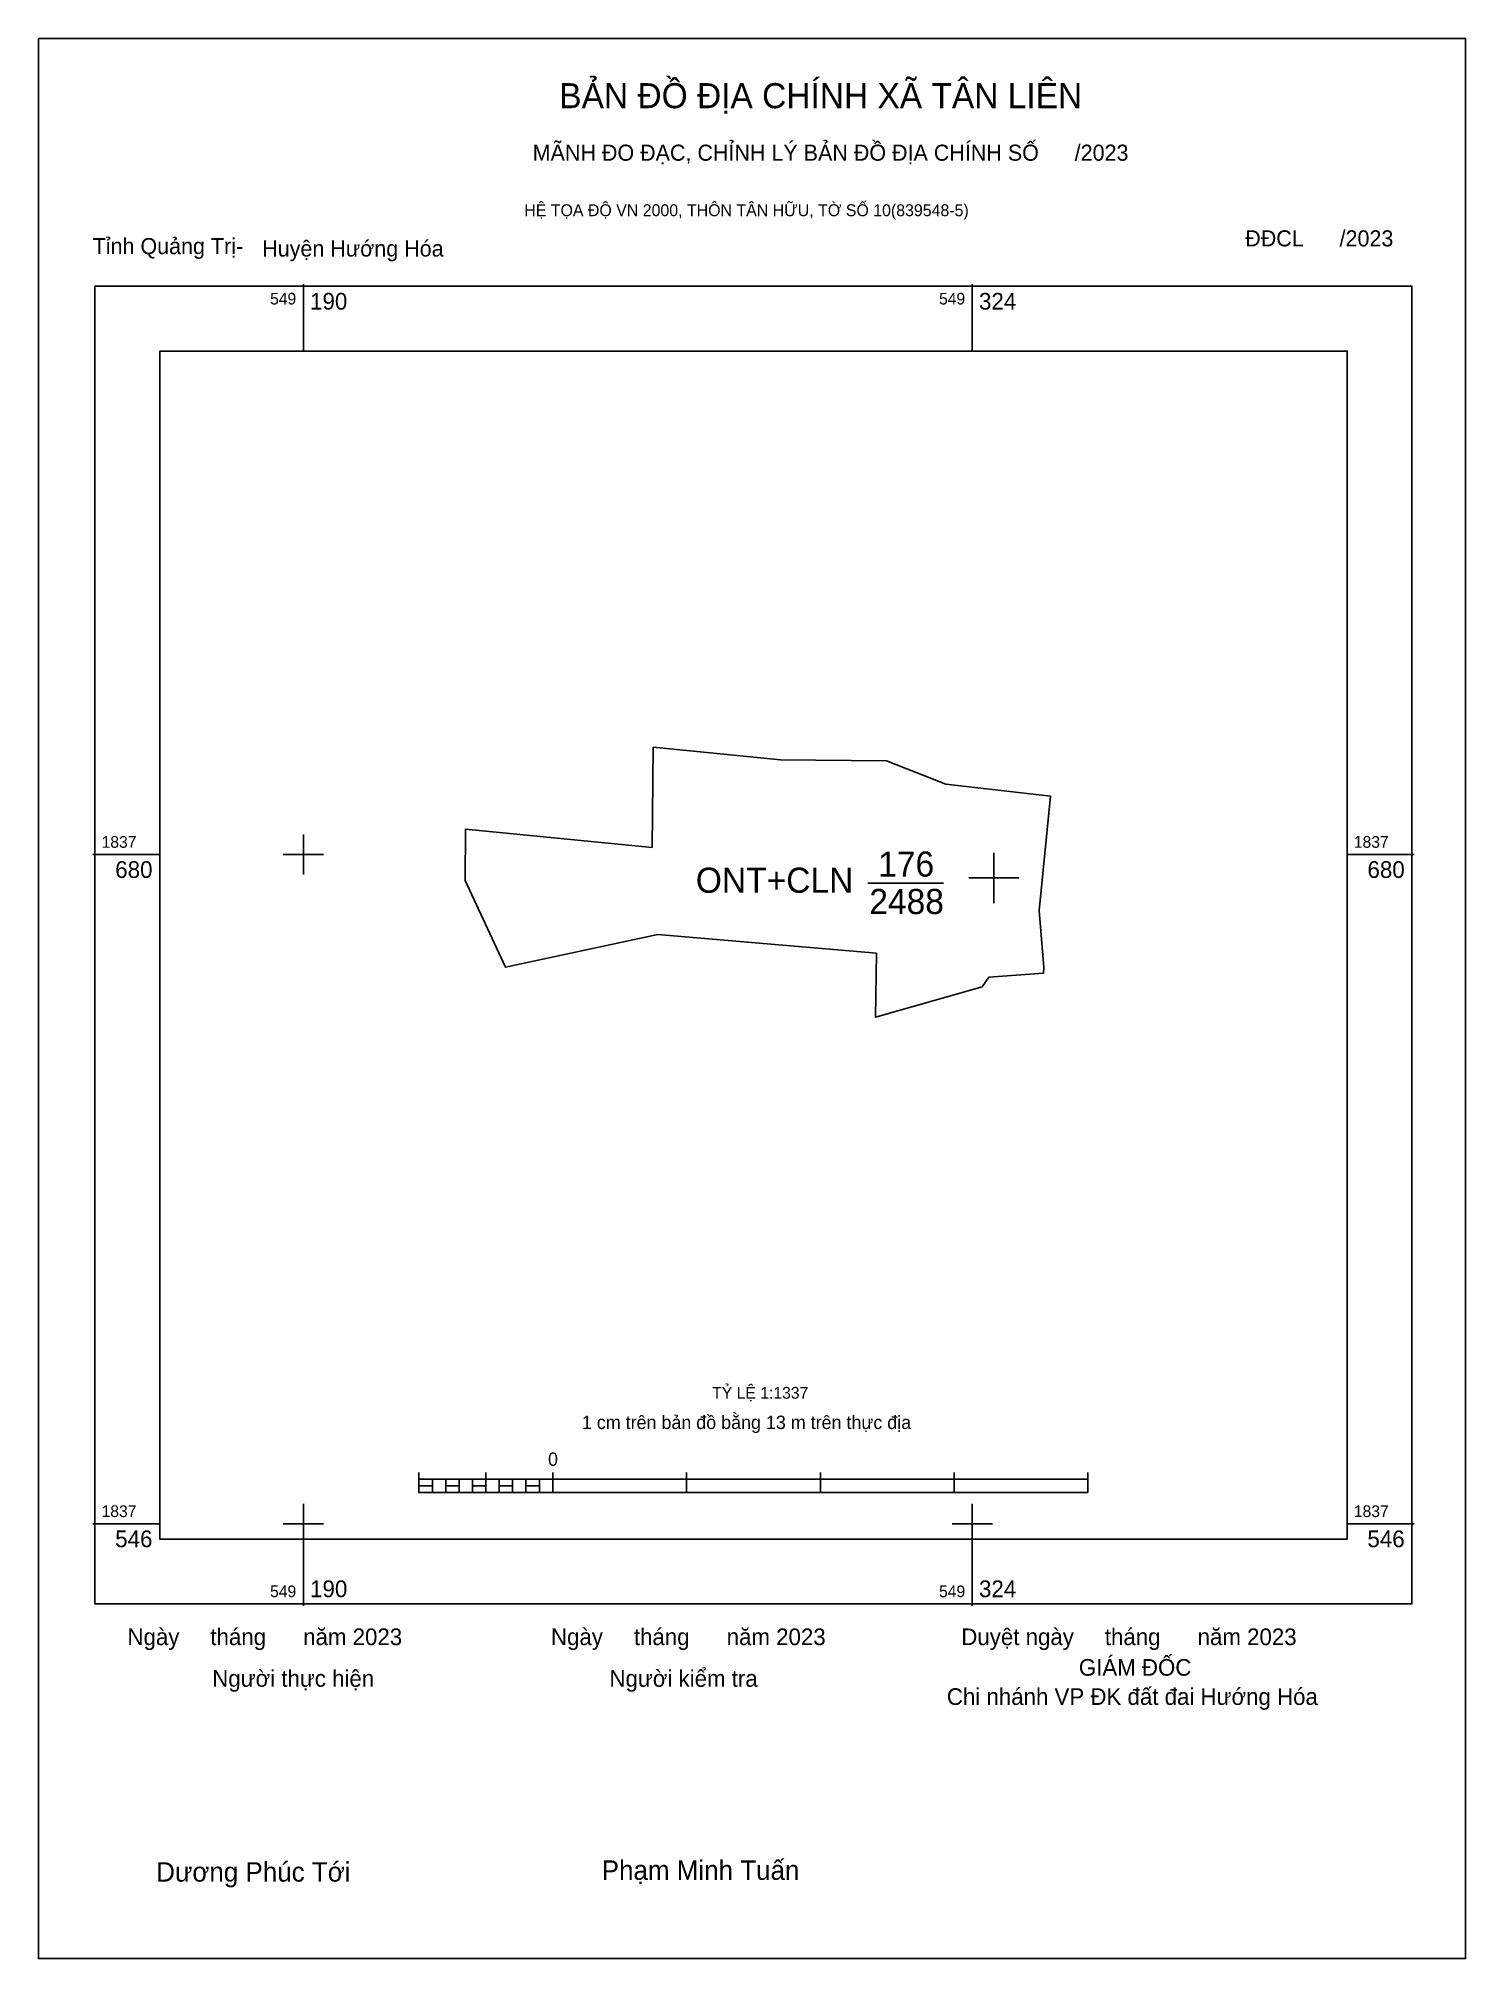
# Model space of a CAD drawing. Extents: x 549171 to 549400, y 1837508 to 1837815.
import ezdxf

# ---------------------------------------------------------------- set-up
doc = ezdxf.new("R2010")
doc.units = 0
for name, color, linetype in [('Level 10', 7, 'Continuous'), ('Level 13', 7, 'Continuous'), ('Level 15', 7, 'Continuous'), ('Level 6', 7, 'Continuous'), ('Level 62', 7, 'Continuous'), ('Level 63', 7, 'Continuous'), ('Level 9', 7, 'Continuous')]:
    doc.layers.add(name, color=color, linetype=linetype)

msp = doc.modelspace()

# ---------------------------------------------------------------- linework, layer by layer
at = {"layer": 'Level 10'}
msp.add_lwpolyline([(549269.65, 1837701.46), (549290.02, 1837699.45), (549306.97, 1837699.31), (549316.45, 1837695.57), (549333.22, 1837693.66), (549331.43, 1837675.38), (549332.16, 1837666.25), (549332.1, 1837665.33), (549323.38, 1837664.72), (549322.27, 1837663.16), (549305.21, 1837658.31), (549305.36, 1837668.52), (549270.4, 1837671.55), (549246, 1837666.29), (549239.57, 1837680.18), (549239.64, 1837688.39), (549269.49, 1837685.45)], close=True, dxfattribs=at)
at = {"layer": 'Level 15'}
msp.add_lwpolyline([(549171.29, 1837814.83), (549399.64, 1837814.83), (549399.64, 1837507.75), (549171.29, 1837507.75)], close=True, dxfattribs=at)
at = {"layer": 'Level 62'}
msp.add_lwpolyline([(549190.7, 1837764.84), (549380.69, 1837764.84), (549380.69, 1837574.85), (549190.7, 1837574.85)], close=True, dxfattribs=at)
at = {"layer": 'Level 63'}
for p, q in [((549213.68, 1837775.54), (549213.68, 1837764.84)), ((549320.71, 1837775.54), (549320.71, 1837764.84)), ((549213.68, 1837687.53), (549213.68, 1837681.11)), ((549180, 1837684.32), (549190.7, 1837684.32)), ((549210.47, 1837684.32), (549216.89, 1837684.32)), ((549324.14, 1837684.59), (549324.14, 1837676.56)), ((549380.69, 1837684.32), (549391.39, 1837684.32)), ((549320.13, 1837680.57), (549328.16, 1837680.57)), ((549232.18, 1837585.48), (549232.18, 1837582.27)), ((549232.18, 1837584.41), (549339.21, 1837584.41)), ((549234.32, 1837584.41), (549234.32, 1837582.27)), ((549236.46, 1837584.41), (549236.46, 1837582.27)), ((549238.6, 1837584.41), (549238.6, 1837582.27)), ((549240.74, 1837584.41), (549240.74, 1837582.27)), ((549242.88, 1837585.48), (549242.88, 1837582.27)), ((549242.88, 1837584.41), (549242.88, 1837582.27)), ((549245.02, 1837584.41), (549245.02, 1837582.27)), ((549247.16, 1837584.41), (549247.16, 1837582.27)), ((549249.3, 1837584.41), (549249.3, 1837582.27)), ((549251.45, 1837584.41), (549251.45, 1837582.27)), ((549253.59, 1837585.48), (549253.59, 1837582.27)), ((549253.59, 1837584.41), (549253.59, 1837582.27)), ((549274.99, 1837585.48), (549274.99, 1837582.27)), ((549296.4, 1837585.48), (549296.4, 1837582.27)), ((549317.8, 1837585.48), (549317.8, 1837582.27)), ((549339.21, 1837585.48), (549339.21, 1837582.27)), ((549232.18, 1837582.27), (549339.21, 1837582.27)), ((549213.68, 1837580.5), (549213.68, 1837574.08)), ((549320.71, 1837580.5), (549320.71, 1837574.08)), ((549180, 1837577.29), (549190.7, 1837577.29)), ((549210.47, 1837577.29), (549216.89, 1837577.29)), ((549317.5, 1837577.29), (549323.92, 1837577.29)), ((549380.69, 1837577.29), (549391.39, 1837577.29)), ((549213.68, 1837574.85), (549213.68, 1837564.15)), ((549320.71, 1837574.85), (549320.71, 1837564.15))]:
    msp.add_line(p, q, dxfattribs=at)
for points in [[(549180.33, 1837775.21), (549391.06, 1837775.21), (549391.06, 1837564.48), (549180.33, 1837564.48)], [(549232.18, 1837583.34), (549234.32, 1837583.34), (549234.32, 1837582.27), (549232.18, 1837582.27)], [(549232.18, 1837583.34), (549234.32, 1837583.34), (549234.32, 1837582.27), (549232.18, 1837582.27)], [(549236.46, 1837583.34), (549238.6, 1837583.34), (549238.6, 1837582.27), (549236.46, 1837582.27)], [(549240.74, 1837583.34), (549242.88, 1837583.34), (549242.88, 1837582.27), (549240.74, 1837582.27)], [(549245.02, 1837583.34), (549247.16, 1837583.34), (549247.16, 1837582.27), (549245.02, 1837582.27)], [(549249.3, 1837583.34), (549251.45, 1837583.34), (549251.45, 1837582.27), (549249.3, 1837582.27)]]:
    msp.add_lwpolyline(points, close=True, dxfattribs=at)
at = {"layer": 'Level 9'}
msp.add_line((549304.01, 1837679.76), (549316.08, 1837679.76), dxfattribs=at)

# ---------------------------------------------------------------- texts
at = {"layer": 'Level 13'}
for s, p in [('176', (549305.65, 1837680.78)), ('ONT+CLN', (549276.47, 1837678.2)), ('2488', (549304.23, 1837674.8))]:
    msp.add_text(s, height=4.014, dxfattribs=at).set_placement(p)
at = {"layer": 'Level 6'}
msp.add_text('TỶ LỆ 1:1337', height=1.8815, dxfattribs=at).set_placement((549279.09, 1837597.29))
at = {"layer": 'Level 63'}
for s, height, p in [('BẢN ĐỒ ĐỊA CHÍNH XÃ TÂN LIÊN', 4.0068, (549254.63, 1837803.67)), ('MÃNH ĐO ĐẠC, CHỈNH LÝ BẢN ĐỒ ĐỊA CHÍNH SỐ      /2023', 2.571, (549250.37, 1837795.27)), ('HỆ TỌA ĐỘ VN 2000, THÔN TÂN HỮU, TỜ SỐ 10(839548-5)', 1.9032, (549249.03, 1837786.4)), ('549', 1.873, (549208.36, 1837772.27)), ('190', 2.676, (549214.75, 1837771.46)), ('549', 1.873, (549315.39, 1837772.27)), ('324', 2.676, (549321.78, 1837771.46)), ('1837', 1.873, (549181.4, 1837685.39)), ('1837', 1.873, (549381.76, 1837685.39)), ('680', 2.676, (549183.58, 1837680.57)), ('680', 2.676, (549383.93, 1837680.57)), ('1 cm trên bản đồ bằng 13 m trên thực địa', 2.1406, (549258.25, 1837592.44)), ('0', 2.14, (549252.83, 1837586.55)), ('1837', 1.873, (549181.4, 1837578.36)), ('1837', 1.873, (549381.76, 1837578.36)), ('546', 2.676, (549183.57, 1837573.54)), ('546', 2.676, (549383.92, 1837573.54)), ('549', 1.873, (549208.36, 1837565.55)), ('190', 2.676, (549214.75, 1837565.55)), ('549', 1.873, (549315.39, 1837565.55)), ('324', 2.676, (549321.78, 1837565.55)), ('Ngày     tháng      năm 2023', 2.6632, (549185.54, 1837557.88)), ('Ngày     tháng      năm 2023', 2.6632, (549253.3, 1837557.88)), ('Duyệt ngày     tháng      năm 2023', 2.6632, (549318.95, 1837557.88)), ('Người thực hiện', 2.6632, (549199.1, 1837551.22)), ('Người kiểm tra', 2.6632, (549262.66, 1837551.22)), ('GIÁM ĐỐC', 2.663, (549337.76, 1837552.99)), ('Chi nhánh VP ĐK đất đai Hướng Hóa', 2.6632, (549316.64, 1837548.32)), ('Dương Phúc Tới', 3.1064, (549190.14, 1837520.06)), ('Phạm Minh Tuấn', 3.1064, (549261.42, 1837520.34))]:
    msp.add_text(s, height=height, dxfattribs=at).set_placement(p)
at = {"layer": 'Level 9'}
for s, p in [('ĐĐCL      /2023', (549364.38, 1837781.57)), ('Tỉnh Quảng Trị-', (549179.97, 1837780.33)), ('Huyện Hướng Hóa', (549207.1, 1837779.95))]:
    msp.add_text(s, height=2.571, dxfattribs=at).set_placement(p)

doc.saveas('drawing.dxf')
